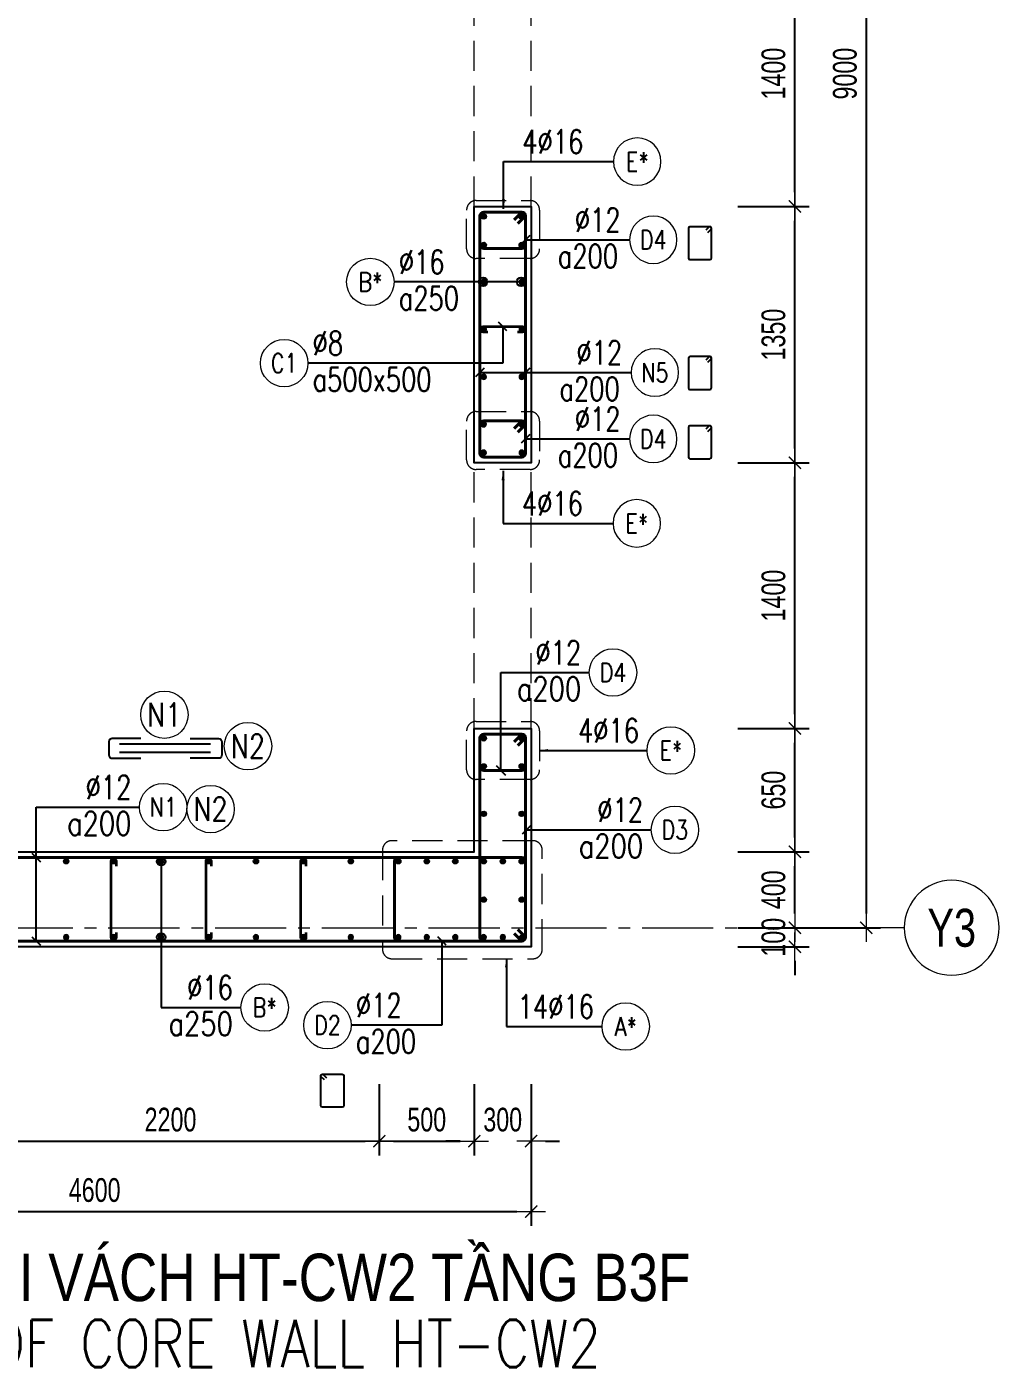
# Model space of a CAD drawing. Header units: millimetres. Extents: x 931337 to 1117500, y 19732 to 157199.
# Drawn here: x 971196 to 976320, y 74327 to 81389 of the extents above; entities that cross this region are included whole.
import ezdxf
from ezdxf.enums import TextEntityAlignment as Align

# ---------------------------------------------------------------- set-up
doc = ezdxf.new("R2010")
doc.units = ezdxf.units.MM
doc.header["$MEASUREMENT"] = 0
for name, pattern in [('HIDDEN', [9.525, 6.35, -3.175]), ('HIDDEN2', [4.7625, 3.175, -1.5875]), ('HT_Dim Grid$0$CENTER2', [1.125, 0.75, -0.125, 0.125, -0.125]), ('HT_Grid$0$CENTER2', [1.125, 0.75, -0.125, 0.125, -0.125])]:
    doc.linetypes.add(name, pattern=pattern)
doc.layers.get('0').update_dxf_attribs({"lineweight": 20})
doc.layers.get('Defpoints').update_dxf_attribs({"color": 151, "lineweight": 9})
doc.layers.add('Hidden', color=9, linetype='HIDDEN')
doc.layers.add('Ligature', color=1, linetype='Continuous')
for name, color, linetype, lineweight in [('HT_Core wall _B3F-B1F$0$NDC_S_WALL', 6, 'Continuous', 25), ('HT_Dim Grid$0$NDC_S_AXIS', 5, 'HT_Dim Grid$0$CENTER2', 13), ('HT_Dim Grid$0$NDC_S_SYMBOL', 1, 'Continuous', 15), ('HT_Dim Grid$0$NDC_S_TEXT SYMBOL', 7, 'Continuous', 20), ('HT_Grid$0$NDC_S_AXIS', 5, 'HT_Grid$0$CENTER2', 13), ('KC-LEADER', 153, 'Continuous', 18), ('KC-THEP', 6, 'Continuous', 40), ('NDC_S_ANNO', 7, 'Continuous', 20), ('NDC_S_BEAM', 3, 'HIDDEN2', 20), ('NDC_S_DIM', 1, 'Continuous', 15), ('NDC_S_ENG TITLE', 3, 'Continuous', 20), ('NDC_S_HIDDEN', 8, 'HIDDEN2', 13), ('NDC_S_LEADER', 1, 'Continuous', 15), ('NDC_S_REBAR', 4, 'Continuous', 35), ('NDC_S_STIRRUP', 4, 'Continuous', 40), ('NDC_S_TEXT SYMBOL', 7, 'Continuous', 20), ('NDC_S_VN TEXT', 7, 'Continuous', 20), ('NDC_S_VN TITLE', 6, 'Continuous', 35)]:
    doc.layers.add(name, color=color, linetype=linetype, lineweight=lineweight)
doc.styles.add('HT_Dim Grid$0$NDC_ANNO', font='', dxfattribs={"width": 0.8})
doc.styles.add('NDC_ANNO', font='', dxfattribs={"width": 0.8})
doc.styles.add('NDC_ARIAL', font='arial.ttf', dxfattribs={"width": 0.85})
doc.styles.add('NDC_DIM', font='', dxfattribs={"width": 0.75})
doc.styles.add('NDC_EN TXT', font='romans.shx', dxfattribs={"width": 0.8})
doc.styles.add('NDC_VIE TXT', font='arial.ttf', dxfattribs={"width": 0.8})
doc.styles.get('HT_Dim Grid$0$NDC_ANNO').set_extended_font_data('Dotum')
doc.styles.get('NDC_ANNO').set_extended_font_data('Dotum')
doc.styles.get('NDC_DIM').set_extended_font_data('Dotum')
doc.dimstyles.new('NDC_1-50', dxfattribs={"dimscale": 50, "dimtxt": 2.5, "dimasz": 1, "dimexe": 1.5, "dimexo": 0, "dimgap": 0.8, "dimtad": 1, "dimdec": 0, "dimdsep": 46, "dimtxsty": 'NDC_ARIAL', "dimblk": 'DIMMARK', "dimcen": 49999.938995, "dimdle": 1.5, "dimclrd": 1, "dimclre": 1, "dimclrt": 3, "dimadec": 0, "dimazin": 0, "dimtfac": 1, "dimtdec": 0, "dimtix": 1, "dimtmove": 2, "dimatfit": 3, "dimfxl": 1, "dimarcsym": 0})
doc.dimstyles.new('NDC_dim_30', dxfattribs={"dimscale": 30, "dimtxt": 2.5, "dimasz": 1.5, "dimexe": 1.5, "dimexo": 2.5, "dimgap": 1, "dimtad": 1, "dimdec": 0, "dimzin": 0, "dimdsep": 46, "dimtxsty": 'NDC_DIM', "dimblk": 'DIMMARK', "dimcen": 0.09, "dimdle": 1.2, "dimclrd": 1, "dimclre": 1, "dimclrt": 3, "dimadec": 0, "dimazin": 0, "dimtfac": 1, "dimtdec": 0, "dimtix": 1, "dimtofl": 0, "dimtmove": 0, "dimatfit": 3, "dimfxl": 6, "dimfxlon": 1, "dimtolj": 1, "dimtzin": 0, "dimarcsym": 0})
doc.dimstyles.new('NDC_dim_50', dxfattribs={"dimscale": 50, "dimtxt": 2.5, "dimasz": 1.5, "dimexe": 1.5, "dimexo": 2.5, "dimgap": 1, "dimtad": 1, "dimdec": 0, "dimzin": 0, "dimdsep": 46, "dimtxsty": 'NDC_DIM', "dimblk": 'DIMMARK', "dimcen": 0.09, "dimdle": 1.2, "dimclrd": 1, "dimclre": 1, "dimclrt": 3, "dimadec": 0, "dimazin": 0, "dimtfac": 1, "dimtdec": 0, "dimtix": 1, "dimtofl": 0, "dimtmove": 0, "dimatfit": 3, "dimfxl": 6, "dimfxlon": 1, "dimtolj": 1, "dimtzin": 0, "dimarcsym": 0})

# ---------------------------------------------------------------- blocks, each defined once
blk = doc.blocks.new('Drawing name_symbol')
at = {"layer": 'NDC_S_ENG TITLE', "style": 'NDC_EN TXT', "width": 0.8}
blk.add_attdef('SECTDET1', text='', height=5, dxfattribs=at).set_placement((0, 1.01), align=Align.CENTER)
at = {"layer": 'NDC_S_TEXT SYMBOL', "lineweight": 25, "style": 'NDC_ANNO', "width": 0.8}
blk.add_attdef('SSCALE', text='', height=2.5, dxfattribs=at).set_placement((0, -4), align=Align.CENTER)
at = {"layer": 'NDC_S_VN TITLE', "style": 'NDC_VIE TXT', "width": 0.8}
blk.add_attdef('SECTDET2', text='', height=5, dxfattribs=at).set_placement((0, 7.97), align=Align.CENTER)
blk = doc.blocks.new('THEP')
at = {"layer": 'KC-LEADER', "color": 6}
blk.add_circle((0, 0), 14, dxfattribs=at)
at = {"layer": 'KC-THEP'}
for p, q in [((-14, 0), (14, 0)), ((9.9, 9.9), (-9.9, -9.9)), ((-9.9, 9.9), (9.9, -9.9)), ((0, 14), (0, -14))]:
    blk.add_line(p, q, dxfattribs=at)
blk = doc.blocks.new('DIMMARK')
at = {"layer": 'NDC_S_DIM', "color": 1}
blk.add_line((-1.5, 0), (1, 0), dxfattribs=at)
at = {"layer": 'NDC_S_DIM', "color": 2, "const_width": 0.1}
blk.add_lwpolyline([(-0.424, -0.424), (0.424, 0.424)], dxfattribs=at)
blk = doc.blocks.new('*U10')
blk.add_circle((2.5, 0), 2.5)
at = {"layer": 'NDC_S_VN TEXT', "color": 3, "style": 'NDC_EN TXT'}
for tag, width, p in [('DK2', 0.75, (-0.85, 0.85)), ('KC2', 0.8, (-0.85, -2.97))]:
    blk.add_attdef(tag, text='', height=2.5, dxfattribs=dict(at, width=width)).set_placement(p, align=Align.RIGHT)
at = {"layer": 'NDC_S_VN TEXT', "color": 7, "style": 'NDC_EN TXT', "width": 0.8}
blk.add_attdef('SH3', text='', height=2, dxfattribs=at).set_placement((2.5, 0), align=Align.MIDDLE)
blk = doc.blocks.new('A$C7BC65A55')
at = {"layer": 'Ligature'}
for p, q in [((-15.2, 372, 0), (-15.2, 38.5, 0)), ((15.2, 372, 0), (15.2, 38.5, 0))]:
    blk.add_line(p, q, dxfattribs=at)
for points in [[(-36.2, 296.5), (-36.2, 400.9, -0.414214), (-24, 413.1), (24, 413.1, -0.414214), (36.2, 400.9), (36.2, 296.5)], [(-36.2, 116.5), (-36.2, 12.2, 0.414214), (-24, 0), (24, 0, 0.414214), (36.2, 12.2), (36.2, 116.5)]]:
    blk.add_lwpolyline(points, format="xyb", dxfattribs=at)
blk = doc.blocks.new('*U9')
blk.add_circle((2.5, 0), 2.5)
at = {"layer": 'NDC_S_VN TEXT', "color": 3, "style": 'NDC_EN TXT', "width": 0.75}
blk.add_attdef('DK2', text='', height=2.5, dxfattribs=at).set_placement((-0.85, 0.85), align=Align.RIGHT)
at = {"layer": 'NDC_S_VN TEXT', "color": 7, "style": 'NDC_EN TXT', "width": 0.8}
blk.add_attdef('SH3', text='', height=2, dxfattribs=at).set_placement((2.5, 0), align=Align.MIDDLE)
blk = doc.blocks.new('*U11')
blk.add_circle((-2.5, 0), 2.5)
at = {"layer": 'NDC_S_VN TEXT', "color": 3, "style": 'NDC_EN TXT', "width": 0.75}
for tag, p in [('DK1', (0.5, 0.85)), ('KC1', (0.5, -2.97))]:
    blk.add_attdef(tag, p, '', height=2.5, dxfattribs=at)
at = {"layer": 'NDC_S_VN TEXT', "color": 7, "style": 'NDC_EN TXT', "width": 0.8}
blk.add_attdef('SH2', text='', height=2, dxfattribs=at).set_placement((-2.5, 0), align=Align.MIDDLE)
blk = doc.blocks.new('*U13')
blk.add_circle((-2.5, 0), 2.5)
at = {"layer": 'NDC_S_VN TEXT', "color": 3, "style": 'NDC_EN TXT', "width": 0.75}
blk.add_attdef('DK1', (0.5, 0.85), '', height=2.5, dxfattribs=at)
at = {"layer": 'NDC_S_VN TEXT', "color": 7, "style": 'NDC_EN TXT', "width": 0.8}
blk.add_attdef('SH2', text='', height=2, dxfattribs=at).set_placement((-2.5, 0), align=Align.MIDDLE)
blk = doc.blocks.new('*U12')
blk.add_circle((-2.5, 0), 2.5)
at = {"layer": 'NDC_S_VN TEXT', "color": 3, "style": 'NDC_EN TXT', "width": 0.75}
for tag, p in [('DK1', (0.5, 0.85)), ('KC1', (0.5, -2.97))]:
    blk.add_attdef(tag, p, '', height=2.5, dxfattribs=at)
at = {"layer": 'NDC_S_VN TEXT', "color": 7, "style": 'NDC_EN TXT', "width": 0.8}
blk.add_attdef('SH2', text='', height=2, dxfattribs=at).set_placement((-2.5, 0), align=Align.MIDDLE)
blk = doc.blocks.new('*D672')
at = {"layer": 'Defpoints', "color": 0, "transparency": 16777216}
for p in [(970853.8, 77042.3), (973053.3, 76790), (973053.3, 75518)]:
    blk.add_point(p, dxfattribs=at)
at = {"layer": 'NDC_S_DIM', "color": 1, "lineweight": -2, "transparency": 16777216}
for p, q in [((970853.8, 75818), (970853.8, 75443)), ((973053.3, 75818), (973053.3, 75443)), ((970928.8, 75518), (972978.3, 75518))]:
    blk.add_line(p, q, dxfattribs=at)
at = {"layer": 'NDC_S_DIM', "color": 1, "lineweight": -2, "transparency": 16777216, "xscale": 75, "yscale": 75, "zscale": 75, "rotation": 180}
blk.add_blockref('DIMMARK', (970853.8, 75518), dxfattribs=at)
at = {"layer": 'NDC_S_DIM', "color": 1, "lineweight": -2, "transparency": 16777216, "xscale": 75, "yscale": 75, "zscale": 75}
blk.add_blockref('DIMMARK', (973053.3, 75518), dxfattribs=at)
at = {"layer": 'NDC_S_DIM', "color": 3, "transparency": 16777216, "insert": (971953.6, 75630.6), "char_height": 125, "attachment_point": 5, "style": 'NDC_DIM'}
blk.add_mtext('\\A1;2200', dxfattribs=at)
blk = doc.blocks.new('*D673')
at = {"layer": 'Defpoints', "color": 0, "transparency": 16777216}
for p in [(973553.8, 77042.3), (973053.3, 76790), (973553.8, 75518)]:
    blk.add_point(p, dxfattribs=at)
at = {"layer": 'NDC_S_DIM', "color": 1, "lineweight": -2, "transparency": 16777216}
for p, q in [((973053.3, 75818), (973053.3, 75443)), ((973553.8, 75818), (973553.8, 75443)), ((973128.3, 75518), (973478.8, 75518))]:
    blk.add_line(p, q, dxfattribs=at)
at = {"layer": 'NDC_S_DIM', "color": 1, "lineweight": -2, "transparency": 16777216, "xscale": 75, "yscale": 75, "zscale": 75, "rotation": 180}
blk.add_blockref('DIMMARK', (973053.3, 75518), dxfattribs=at)
at = {"layer": 'NDC_S_DIM', "color": 1, "lineweight": -2, "transparency": 16777216, "xscale": 75, "yscale": 75, "zscale": 75}
blk.add_blockref('DIMMARK', (973553.8, 75518), dxfattribs=at)
at = {"layer": 'NDC_S_DIM', "color": 3, "transparency": 16777216, "insert": (973303.6, 75630.6), "char_height": 125, "attachment_point": 5, "style": 'NDC_DIM'}
blk.add_mtext('\\A1;500', dxfattribs=at)
blk = doc.blocks.new('*D674')
at = {"layer": 'Defpoints', "color": 0, "transparency": 16777216}
for p in [(973553.8, 77042.3), (973853.8, 76542.3), (973853.8, 75518)]:
    blk.add_point(p, dxfattribs=at)
at = {"layer": 'NDC_S_DIM', "color": 1, "lineweight": -2, "transparency": 16777216}
for p, q in [((973553.8, 75818), (973553.8, 75443)), ((973853.8, 75818), (973853.8, 75443)), ((973478.8, 75518), (973403.8, 75518)), ((973928.8, 75518), (974003.8, 75518))]:
    blk.add_line(p, q, dxfattribs=at)
at = {"layer": 'NDC_S_DIM', "color": 1, "lineweight": -2, "transparency": 16777216, "xscale": 75, "yscale": 75, "zscale": 75}
blk.add_blockref('DIMMARK', (973553.8, 75518), dxfattribs=at)
at = {"layer": 'NDC_S_DIM', "color": 1, "lineweight": -2, "transparency": 16777216, "xscale": 75, "yscale": 75, "zscale": 75, "rotation": 180}
blk.add_blockref('DIMMARK', (973853.8, 75518), dxfattribs=at)
at = {"layer": 'NDC_S_DIM', "color": 3, "transparency": 16777216, "insert": (973703.8, 75630.6), "char_height": 125, "attachment_point": 5, "style": 'NDC_DIM'}
blk.add_mtext('\\A1;300', dxfattribs=at)
blk = doc.blocks.new('*D676')
at = {"layer": 'Defpoints', "color": 0, "transparency": 16777216}
for p in [(973553.8, 77042.3), (975243.3, 77042.3), (973853.8, 76642.3)]:
    blk.add_point(p, dxfattribs=at)
at = {"layer": 'NDC_S_DIM', "color": 1, "lineweight": -2, "transparency": 16777216}
for p, q in [((974943.3, 77042.3), (975318.3, 77042.3)), ((975243.3, 76717.3), (975243.3, 76967.3)), ((974943.3, 76642.3), (975318.3, 76642.3))]:
    blk.add_line(p, q, dxfattribs=at)
at = {"layer": 'NDC_S_DIM', "color": 1, "lineweight": -2, "transparency": 16777216, "xscale": 75, "yscale": 75, "zscale": 75}
for p, rotation in [((975243.3, 77042.3), 90), ((975243.3, 76642.3), 270)]:
    blk.add_blockref('DIMMARK', p, dxfattribs=dict(at, rotation=rotation))
at = {"layer": 'NDC_S_DIM', "color": 3, "transparency": 16777216, "insert": (975130.7, 76842.3), "char_height": 125, "attachment_point": 5, "rotation": 90, "style": 'NDC_DIM'}
blk.add_mtext('\\A1;400', dxfattribs=at)
blk = doc.blocks.new('*D677')
at = {"layer": 'Defpoints', "color": 0, "transparency": 16777216}
for p in [(973553.8, 77692.3), (975243.3, 77692.3), (973553.8, 77042.3)]:
    blk.add_point(p, dxfattribs=at)
at = {"layer": 'NDC_S_DIM', "color": 1, "lineweight": -2, "transparency": 16777216}
for p, q in [((974943.3, 77692.3), (975318.3, 77692.3)), ((975243.3, 77117.3), (975243.3, 77617.3)), ((974943.3, 77042.3), (975318.3, 77042.3))]:
    blk.add_line(p, q, dxfattribs=at)
at = {"layer": 'NDC_S_DIM', "color": 1, "lineweight": -2, "transparency": 16777216, "xscale": 75, "yscale": 75, "zscale": 75}
for p, rotation in [((975243.3, 77692.3), 90), ((975243.3, 77042.3), 270)]:
    blk.add_blockref('DIMMARK', p, dxfattribs=dict(at, rotation=rotation))
at = {"layer": 'NDC_S_DIM', "color": 3, "transparency": 16777216, "insert": (975130.7, 77367.3), "char_height": 125, "attachment_point": 5, "rotation": 90, "style": 'NDC_DIM'}
blk.add_mtext('\\A1;650', dxfattribs=at)
blk = doc.blocks.new('*D678')
at = {"layer": 'Defpoints', "color": 0, "transparency": 16777216}
for p in [(973853.8, 79092.3), (975243.3, 79092.3), (973553.8, 77692.3)]:
    blk.add_point(p, dxfattribs=at)
at = {"layer": 'NDC_S_DIM', "color": 1, "lineweight": -2, "transparency": 16777216}
for p, q in [((974943.3, 79092.3), (975318.3, 79092.3)), ((975243.3, 77767.3), (975243.3, 79017.3)), ((974943.3, 77692.3), (975318.3, 77692.3))]:
    blk.add_line(p, q, dxfattribs=at)
at = {"layer": 'NDC_S_DIM', "color": 1, "lineweight": -2, "transparency": 16777216, "xscale": 75, "yscale": 75, "zscale": 75}
for p, rotation in [((975243.3, 79092.3), 90), ((975243.3, 77692.3), 270)]:
    blk.add_blockref('DIMMARK', p, dxfattribs=dict(at, rotation=rotation))
at = {"layer": 'NDC_S_DIM', "color": 3, "transparency": 16777216, "insert": (975130.7, 78392.3), "char_height": 125, "attachment_point": 5, "rotation": 90, "style": 'NDC_DIM'}
blk.add_mtext('\\A1;1400', dxfattribs=at)
blk = doc.blocks.new('*D679')
at = {"layer": 'Defpoints', "color": 0, "transparency": 16777216}
for p in [(973853.8, 80442.3), (975243.3, 80442.3), (973853.8, 79092.3)]:
    blk.add_point(p, dxfattribs=at)
at = {"layer": 'NDC_S_DIM', "color": 1, "lineweight": -2, "transparency": 16777216}
for p, q in [((974943.3, 80442.3), (975318.3, 80442.3)), ((975243.3, 79167.3), (975243.3, 80367.3)), ((974943.3, 79092.3), (975318.3, 79092.3))]:
    blk.add_line(p, q, dxfattribs=at)
at = {"layer": 'NDC_S_DIM', "color": 1, "lineweight": -2, "transparency": 16777216, "xscale": 75, "yscale": 75, "zscale": 75}
for p, rotation in [((975243.3, 80442.3), 90), ((975243.3, 79092.3), 270)]:
    blk.add_blockref('DIMMARK', p, dxfattribs=dict(at, rotation=rotation))
at = {"layer": 'NDC_S_DIM', "color": 3, "transparency": 16777216, "insert": (975130.7, 79767.3), "char_height": 125, "attachment_point": 5, "rotation": 90, "style": 'NDC_DIM'}
blk.add_mtext('\\A1;1350', dxfattribs=at)
blk = doc.blocks.new('*D680')
at = {"layer": 'Defpoints', "color": 0, "transparency": 16777216}
for p in [(973853.8, 81842.3), (975243.3, 81842.3), (973853.8, 80442.3)]:
    blk.add_point(p, dxfattribs=at)
at = {"layer": 'NDC_S_DIM', "color": 1, "lineweight": -2, "transparency": 16777216}
for p, q in [((974943.3, 81842.3), (975318.3, 81842.3)), ((975243.3, 80517.3), (975243.3, 81767.3)), ((974943.3, 80442.3), (975318.3, 80442.3))]:
    blk.add_line(p, q, dxfattribs=at)
at = {"layer": 'NDC_S_DIM', "color": 1, "lineweight": -2, "transparency": 16777216, "xscale": 75, "yscale": 75, "zscale": 75}
for p, rotation in [((975243.3, 81842.3), 90), ((975243.3, 80442.3), 270)]:
    blk.add_blockref('DIMMARK', p, dxfattribs=dict(at, rotation=rotation))
at = {"layer": 'NDC_S_DIM', "color": 3, "transparency": 16777216, "insert": (975130.7, 81142.3), "char_height": 125, "attachment_point": 5, "rotation": 90, "style": 'NDC_DIM'}
blk.add_mtext('\\A1;1400', dxfattribs=at)
blk = doc.blocks.new('*D685')
at = {"layer": 'Defpoints', "color": 0, "transparency": 16777216}
for p in [(973912.3, 85642.3), (973853.8, 76642.3), (975619.7, 76642.3)]:
    blk.add_point(p, dxfattribs=at)
at = {"layer": 'NDC_S_DIM', "color": 1, "lineweight": -2, "transparency": 16777216}
for p, q in [((975319.7, 85642.3), (975694.7, 85642.3)), ((975619.7, 85567.3), (975619.7, 76717.3)), ((975319.7, 76642.3), (975694.7, 76642.3))]:
    blk.add_line(p, q, dxfattribs=at)
at = {"layer": 'NDC_S_DIM', "color": 1, "lineweight": -2, "transparency": 16777216, "xscale": 75, "yscale": 75, "zscale": 75}
for p, rotation in [((975619.7, 85642.3), 90), ((975619.7, 76642.3), 270)]:
    blk.add_blockref('DIMMARK', p, dxfattribs=dict(at, rotation=rotation))
at = {"layer": 'NDC_S_DIM', "color": 3, "transparency": 16777216, "insert": (975507.1, 81142.3), "char_height": 125, "attachment_point": 5, "rotation": 90, "style": 'NDC_DIM'}
blk.add_mtext('\\A1;9000', dxfattribs=at)
blk = doc.blocks.new('*D698')
at = {"layer": 'Defpoints', "color": 0, "ltscale": 200, "transparency": 16777216}
for p in [(973853.8, 76758.8), (969253.8, 76374.1), (973853.8, 75147)]:
    blk.add_point(p, dxfattribs=at)
at = {"layer": 'NDC_S_DIM', "color": 1, "lineweight": -2, "ltscale": 200, "transparency": 16777216}
for p, q in [((969253.8, 75447), (969253.8, 75072)), ((973853.8, 75447), (973853.8, 75072)), ((969328.8, 75147), (973778.8, 75147))]:
    blk.add_line(p, q, dxfattribs=at)
at = {"layer": 'NDC_S_DIM', "color": 1, "lineweight": -2, "ltscale": 200, "transparency": 16777216, "xscale": 75, "yscale": 75, "zscale": 75, "rotation": 180}
blk.add_blockref('DIMMARK', (969253.8, 75147), dxfattribs=at)
at = {"layer": 'NDC_S_DIM', "color": 1, "lineweight": -2, "ltscale": 200, "transparency": 16777216, "xscale": 75, "yscale": 75, "zscale": 75}
blk.add_blockref('DIMMARK', (973853.8, 75147), dxfattribs=at)
at = {"layer": 'NDC_S_DIM', "color": 3, "ltscale": 200, "transparency": 16777216, "insert": (971553.8, 75259.6), "char_height": 125, "attachment_point": 5, "style": 'NDC_DIM'}
blk.add_mtext('\\A1;4600', dxfattribs=at)
blk = doc.blocks.new('*U93')
at = {"layer": 'HT_Dim Grid$0$NDC_S_SYMBOL'}
blk.add_line((5, 0), (9, 0), dxfattribs=at)
blk.add_circle((0, 0), 5, dxfattribs=at)
at = {"layer": 'HT_Dim Grid$0$NDC_S_TEXT SYMBOL', "color": 7, "style": 'HT_Dim Grid$0$NDC_ANNO', "width": 0.8}
blk.add_attdef('GRID', text='', height=4, rotation=270, dxfattribs=at).set_placement((0, 0), align=Align.MIDDLE)
blk = doc.blocks.new('*D705')
at = {"layer": 'Defpoints', "color": 0, "ltscale": 200, "transparency": 16777216}
for p in [(973853.8, 76642.3), (973853.8, 76542.3), (975243.3, 76542.3)]:
    blk.add_point(p, dxfattribs=at)
at = {"layer": 'NDC_S_DIM', "color": 1, "lineweight": -2, "ltscale": 200, "transparency": 16777216}
for p, q in [((975243.3, 76717.3), (975243.3, 76792.3)), ((974943.3, 76642.3), (975318.3, 76642.3)), ((974943.3, 76542.3), (975318.3, 76542.3)), ((975243.3, 76467.3), (975243.3, 76392.3))]:
    blk.add_line(p, q, dxfattribs=at)
at = {"layer": 'NDC_S_DIM', "color": 1, "lineweight": -2, "ltscale": 200, "transparency": 16777216, "xscale": 75, "yscale": 75, "zscale": 75}
for p, rotation in [((975243.3, 76642.3), 270), ((975243.3, 76542.3), 90)]:
    blk.add_blockref('DIMMARK', p, dxfattribs=dict(at, rotation=rotation))
at = {"layer": 'NDC_S_DIM', "color": 3, "ltscale": 200, "transparency": 16777216, "insert": (975130.7, 76592.3), "char_height": 125, "attachment_point": 5, "rotation": 90, "style": 'NDC_DIM'}
blk.add_mtext('\\A1;100', dxfattribs=at)

msp = doc.modelspace()

# ---------------------------------------------------------------- linework, layer by layer
for centre in [(971921.41, 77764.503), (972361.511, 77598.747), (972164.681, 77267.232)]:
    msp.add_circle(centre, 125)
at = {"layer": 'HT_Core wall _B3F-B1F$0$NDC_S_WALL'}
msp.add_lwpolyline([(970153.776, 85242.293), (970153.776, 85742.293), (973853.776, 85742.293), (973853.776, 84592.293), (973553.776, 84592.293), (973553.776, 85242.293), (970853.776, 85242.293), (970853.776, 77042.293), (973553.776, 77042.293), (973553.776, 77692.293), (973853.776, 77692.293), (973853.776, 76542.293), (967553.776, 76542.293), (967553.776, 85742.293), (969353.776, 85742.293), (969353.776, 85242.293), (967853.776, 85242.293), (967853.776, 82742.293), (970553.776, 82742.293), (970553.776, 85242.293), (970153.776, 85242.293)], dxfattribs=at)
msp.add_lwpolyline([(973553.776, 80442.293), (973853.776, 80442.293), (973853.776, 79092.293), (973553.776, 79092.293)], close=True, dxfattribs=at)
at = {"layer": 'HT_Grid$0$NDC_S_AXIS', "ltscale": 500}
msp.add_line((965438.232, 76642.293), (975619.731, 76642.293), dxfattribs=at)
at = {"layer": 'Ligature'}
for points in [[(974784.965, 80305.807), (974800.931, 80321.773, 0.66817864), (974795.158, 80335.711), (974690.529, 80335.711, 0.41421356), (974682.364, 80327.546), (974682.364, 80170.439, 0.41421356), (974690.529, 80162.274), (974795.158, 80162.274, 0.41421356), (974803.323, 80170.439), (974803.323, 80327.546, 0.66817864), (974789.385, 80333.32), (974773.419, 80317.354)], [(974784.937, 79621.378), (974800.903, 79637.344, 0.66817864), (974795.13, 79651.282), (974690.501, 79651.282, 0.41421356), (974682.336, 79643.117), (974682.336, 79486.009, 0.41421356), (974690.501, 79477.845), (974795.13, 79477.845, 0.41421356), (974803.295, 79486.009), (974803.295, 79643.117, 0.66817864), (974789.356, 79648.89), (974773.391, 79632.925)], [(974784.937, 79256.777), (974800.903, 79272.743, 0.66817864), (974795.13, 79286.681), (974690.501, 79286.681, 0.41421356), (974682.336, 79278.516), (974682.336, 79121.409, 0.41421356), (974690.501, 79113.244), (974795.13, 79113.244, 0.41421356), (974803.295, 79121.409), (974803.295, 79278.516, 0.66817864), (974789.356, 79284.29), (974773.391, 79268.324)], [(972764.118, 75840.439), (972748.152, 75856.405, -0.66817864), (972753.926, 75870.343), (972858.555, 75870.343, -0.41421356), (972866.719, 75862.179), (972866.719, 75705.071, -0.41421356), (972858.555, 75696.906), (972753.926, 75696.906, -0.41421356), (972745.761, 75705.071), (972745.761, 75862.179, -0.66817864), (972759.699, 75867.952), (972775.665, 75851.986)]]:
    msp.add_lwpolyline(points, format="xyb", dxfattribs=at)
at = {"layer": 'NDC_S_BEAM', "ltscale": 50}
for p, q in [((973553.776, 80442.293), (973553.776, 81842.293)), ((973853.776, 80442.293), (973853.776, 81842.293)), ((973553.776, 77692.293), (973553.776, 79092.293)), ((973853.776, 77692.293), (973853.776, 79092.293))]:
    msp.add_line(p, q, dxfattribs=at)
at = {"layer": 'NDC_S_HIDDEN', "ltscale": 50}
for points in [[(973563.509, 80473.371), (973848.266, 80473.371, -0.41421356), (973898.266, 80423.371), (973898.266, 80218.363, -0.41421356), (973848.266, 80168.363), (973563.509, 80168.363, -0.41421356), (973513.509, 80218.363), (973513.509, 80423.371, -0.41421356)], [(973563.509, 79361.722), (973848.266, 79361.722, -0.41421356), (973898.266, 79311.722), (973898.266, 79106.714, -0.41421356), (973848.266, 79056.714), (973563.509, 79056.714, -0.41421356), (973513.509, 79106.714), (973513.509, 79311.722, -0.41421356)], [(973563.509, 77728.947), (973848.266, 77728.947, -0.41421356), (973898.266, 77678.947), (973898.266, 77473.939, -0.41421356), (973848.266, 77423.939), (973563.509, 77423.939, -0.41421356), (973513.509, 77473.939), (973513.509, 77678.947, -0.41421356)], [(973120.337, 76478.922), (973862.297, 76478.922, 0.41421356), (973912.297, 76528.922), (973912.297, 77050.986, 0.41421356), (973862.297, 77100.986), (973120.337, 77100.986, 0.41421356), (973070.337, 77050.986), (973070.337, 76528.922, 0.41421356)]]:
    msp.add_lwpolyline(points, format="xyb", close=True, dxfattribs=at)
at = {"layer": 'NDC_S_REBAR'}
for points in [[(973625.314, 79779.898), (973600.314, 79779.898, -1), (973600.314, 79809.898), (973807.338, 79809.898, -1), (973807.338, 79779.898), (973782.338, 79779.898)], [(971668.776, 76967.293), (971668.776, 76992.293, 1), (971638.776, 76992.293), (971638.776, 76592.293, 1), (971668.776, 76592.293), (971668.776, 76617.293)], [(972168.776, 76967.293), (972168.776, 76992.293, 1), (972138.776, 76992.293), (972138.776, 76592.293, 1), (972168.776, 76592.293), (972168.776, 76617.293)], [(972668.776, 76967.293), (972668.776, 76992.293, 1), (972638.776, 76992.293), (972638.776, 76592.293, 1), (972668.776, 76592.293), (972668.776, 76617.293)]]:
    msp.add_lwpolyline(points, format="xyb", dxfattribs=at)
at = {"layer": 'NDC_S_STIRRUP'}
for points in [[(973783.887, 80352.293), (973823.887, 80392.293, 0.41421356), (973803.887, 80412.293), (973603.887, 80412.293, 0.41421356), (973583.887, 80392.293), (973583.776, 79142.293, 0.41421356), (973603.776, 79122.293), (973803.776, 79122.293, 0.41421356), (973823.776, 79142.293), (973823.887, 80392.293, 0.41421356), (973803.887, 80412.293), (973763.887, 80372.293)], [(973783.776, 80352.293), (973823.776, 80392.293, 0.41421356), (973803.776, 80412.293), (973603.776, 80412.293, 0.41421356), (973583.776, 80392.293), (973583.776, 80241.323, 0.41421356), (973603.776, 80221.323), (973803.776, 80221.323, 0.41421356), (973823.776, 80241.323), (973823.776, 80392.293, 0.41421356), (973803.776, 80412.293), (973763.776, 80372.293)], [(973783.776, 79253.263), (973823.776, 79293.263, 0.41421356), (973803.776, 79313.263), (973603.776, 79313.263, 0.41421356), (973583.776, 79293.263), (973583.776, 79142.293, 0.41421356), (973603.776, 79122.293), (973803.776, 79122.293, 0.41421356), (973823.776, 79142.293), (973823.776, 79293.263, 0.41421356), (973803.776, 79313.263), (973763.776, 79273.263)], [(973783.887, 77602.293), (973823.887, 77642.293, 0.41421356), (973803.887, 77662.293), (973603.887, 77662.293, 0.41421356), (973583.887, 77642.293), (973583.776, 76592.293, 0.41421356), (973603.776, 76572.293), (973803.776, 76572.293, 0.41421356), (973823.776, 76592.293), (973823.887, 77642.293, 0.41421356), (973803.887, 77662.293), (973763.887, 77622.293)], [(973783.776, 77602.293), (973823.776, 77642.293, 0.41421356), (973803.776, 77662.293), (973603.776, 77662.293, 0.41421356), (973583.776, 77642.293), (973583.776, 77491.323, 0.41421356), (973603.776, 77471.323), (973803.776, 77471.323, 0.41421356), (973823.776, 77491.323), (973823.776, 77642.293, 0.41421356), (973803.776, 77662.293), (973763.776, 77622.293)], [(967643.776, 76612.293), (967603.776, 76572.293, -0.41421356), (967583.776, 76592.293), (967583.776, 76992.293, -0.41421356), (967603.776, 77012.293), (973803.776, 77012.293, -0.41421356), (973823.776, 76992.293), (973823.776, 76592.293, -0.41421356), (973803.776, 76572.293), (967603.776, 76572.293, -0.41421356), (967583.776, 76592.293), (967623.776, 76632.293)], [(973763.776, 76612.293), (973803.776, 76572.293, 0.41421356), (973823.776, 76592.293), (973823.776, 76992.293, 0.41421356), (973803.776, 77012.293), (973153.776, 77012.293, 0.41421356), (973133.776, 76992.293), (973133.776, 76592.293, 0.41421356), (973153.776, 76572.293), (973803.776, 76572.293, 0.41421356), (973823.776, 76592.293), (973783.776, 76632.293)]]:
    msp.add_lwpolyline(points, format="xyb", dxfattribs=at)

# ---------------------------------------------------------------- block references
at = {"layer": 'Hidden', "xscale": 1.44, "yscale": 1.44, "zscale": 1.44, "rotation": 270}
msp.add_blockref('A$C7BC65A55', (971629.299, 77586.978, 0.03), dxfattribs=at)
at = {"layer": 'HT_Dim Grid$0$NDC_S_AXIS'}
ref = msp.add_blockref('*U93', (976069.731, 76642.293), dxfattribs=dict(at, xscale=-50, yscale=50, zscale=50))
ref.add_attrib('GRID', 'Y3', dxfattribs={"layer": 'HT_Dim Grid$0$NDC_S_TEXT SYMBOL', "color": 7, "height": 200, "style": 'HT_Dim Grid$0$NDC_ANNO', "width": 0.8}).set_placement((976069.731, 76642.293), align=Align.MIDDLE)
at = {"layer": 'KC-THEP'}
for p, rotation in [((973603.776, 80389.688), 9.668564436380926), ((973803.776, 80389.688), 9.668564436380926), ((973603.776, 80239.688), 9.668564436380926), ((973803.776, 80239.688), 9.668564436380926), ((973603.776, 77639.688), 9.668564436380946), ((973803.776, 77639.688), 9.668564436380946), ((973603.776, 77492.293), 9.668564436380946), ((973803.776, 77492.293), 9.668564436380946), ((973603.776, 77242.293), 9.668564436380946), ((973803.776, 77242.293), 9.668564436380946), ((971403.776, 76992.293), 9.66856443638095), ((971653.776, 76992.293), 9.66856443638095), ((971903.776, 76992.293), 9.66856443638095), ((972153.776, 76992.293), 9.66856443638095), ((972403.776, 76992.293), 9.66856443638095), ((972653.776, 76992.293), 9.66856443638095), ((972903.776, 76992.293), 9.66856443638095), ((973153.776, 76992.293), 9.66856443638095), ((973303.776, 76992.293), 9.66856443638095), ((973453.776, 76992.293), 9.66856443638095), ((973603.776, 76992.293), 9.668564436380946), ((973704.577, 76992.293), 9.668564436380946), ((973803.776, 76992.293), 9.668564436380946), ((973603.776, 76790.56), 9.668564436380946), ((973803.776, 76790.56), 9.668564436380946), ((973807.288, 76592.293), 9.668564436380946)]:
    msp.add_blockref('THEP', p, dxfattribs=dict(at, rotation=rotation))
at = {"layer": 'KC-THEP', "xscale": -1, "rotation": 170.331435563619}
for p in [(973603.776, 80044.898), (973803.776, 80044.898), (973603.776, 79794.898), (973803.776, 79794.898), (973603.776, 79544.898), (973803.776, 79544.898), (973603.776, 79294.898), (973803.776, 79294.898), (973603.776, 79144.898), (973803.776, 79144.898), (971403.776, 76592.293), (971653.776, 76592.293), (971903.776, 76592.293), (972153.776, 76592.293), (972403.776, 76592.293), (972653.776, 76592.293), (972903.776, 76592.293), (973153.776, 76592.293), (973303.776, 76592.293), (973453.776, 76592.293), (973603.776, 76592.293), (973704.577, 76592.293)]:
    msp.add_blockref('THEP', p, dxfattribs=at)
at = {"layer": 'NDC_S_ANNO'}
ref = msp.add_blockref('Drawing name_symbol', (972116.635, 74276.438), dxfattribs=dict(at, xscale=50, yscale=50, zscale=50))
ref.add_attrib('SECTDET1', 'DETAIL OF CORE WALL HT-CW2', dxfattribs={"layer": 'NDC_S_ENG TITLE', "height": 250, "style": 'NDC_EN TXT', "width": 0.8}).set_placement((972116.635, 74327.002), align=Align.CENTER)
ref.add_attrib('SECTDET2', 'CHI TIẾT LÕI VÁCH HT-CW2 TẦNG B3F', dxfattribs={"layer": 'NDC_S_VN TITLE', "height": 250, "style": 'NDC_VIE TXT', "width": 0.8}).set_placement((972116.635, 74674.971), align=Align.CENTER)
at = {"layer": 'NDC_S_VN TEXT'}
ref = msp.add_blockref('*U13', (974287.628, 80678.793), dxfattribs=dict(at, xscale=-50, yscale=50, zscale=50))
ref.add_attrib('SH2', 'E*', dxfattribs={"color": 7, "height": 100, "style": 'NDC_EN TXT', "width": 0.8}).set_placement((974412.628, 80678.793), align=Align.MIDDLE)
ref.add_attrib('DK1', '4%%C16', (973807.271, 80721.068), dxfattribs={"color": 3, "height": 125, "style": 'NDC_EN TXT', "width": 0.75})
ref = msp.add_blockref('*U11', (974372.041, 80266.808), dxfattribs=dict(at, xscale=-50, yscale=50, zscale=50))
ref.add_attrib('SH2', 'D4', dxfattribs={"color": 7, "height": 100, "style": 'NDC_EN TXT', "width": 0.8}).set_placement((974497.041, 80266.808), align=Align.MIDDLE)
ref.add_attrib('DK1', '%%C12', (974083.648, 80309.083), dxfattribs={"color": 3, "height": 125, "style": 'NDC_EN TXT', "width": 0.75})
ref.add_attrib('KC1', 'a200', (973994.363, 80118.181), dxfattribs={"color": 3, "height": 125, "style": 'NDC_EN TXT', "width": 0.75})
at = {"layer": 'NDC_S_VN TEXT', "xscale": 50, "yscale": 50, "zscale": 50}
for name, p, values in [('*U11', (973131.317, 80044.755), {'SH2': 'B*', 'DK1': '%%C16', 'KC1': 'a250'}), ('*U12', (972677.332, 79616.996), {'SH2': 'C1', 'DK1': '%%c8', 'KC1': 'a500x500'}), ('*U10', (974159.717, 77987.011), {'SH3': 'D4', 'DK2': '%%C12', 'KC2': 'a200'}), ('*U9', (974464.698, 77576.443), {'SH3': 'E*', 'DK2': '4%%C16'}), ('*U10', (971789.959, 77277.571), {'SH3': 'N1', 'DK2': '%%C12', 'KC2': 'a200'}), ('*U10', (974486.131, 77158.3), {'SH3': 'D3', 'DK2': '%%C12', 'KC2': 'a200'}), ('*U10', (972324.388, 76222.311), {'SH3': 'B*', 'DK2': '%%C16', 'KC2': 'a250'}), ('*U11', (972905.387, 76129.082), {'SH2': 'D2', 'DK1': '%%C12', 'KC1': 'a200'}), ('*U9', (974226.993, 76121.987), {'SH3': 'A*', 'DK2': '14%%C16'})]:
    msp.add_blockref(name, p, dxfattribs=at).add_auto_attribs(values)
at = {"layer": 'NDC_S_VN TEXT'}
ref = msp.add_blockref('*U11', (974380.611, 79567.474), dxfattribs=dict(at, xscale=-50, yscale=50, zscale=50))
ref.add_attrib('SH2', 'N5', dxfattribs={"color": 7, "height": 100, "style": 'NDC_EN TXT', "width": 0.8}).set_placement((974505.611, 79567.474), align=Align.MIDDLE)
ref.add_attrib('DK1', '%%C12', (974092.218, 79609.749), dxfattribs={"color": 3, "height": 125, "style": 'NDC_EN TXT', "width": 0.75})
ref.add_attrib('KC1', 'a200', (974002.932, 79418.847), dxfattribs={"color": 3, "height": 125, "style": 'NDC_EN TXT', "width": 0.75})
ref = msp.add_blockref('*U11', (974372.013, 79217.778), dxfattribs=dict(at, xscale=-50, yscale=50, zscale=50))
ref.add_attrib('SH2', 'D4', dxfattribs={"color": 7, "height": 100, "style": 'NDC_EN TXT', "width": 0.8}).set_placement((974497.013, 79217.778), align=Align.MIDDLE)
ref.add_attrib('DK1', '%%C12', (974083.62, 79260.053), dxfattribs={"color": 3, "height": 125, "style": 'NDC_EN TXT', "width": 0.75})
ref.add_attrib('KC1', 'a200', (973994.335, 79069.151), dxfattribs={"color": 3, "height": 125, "style": 'NDC_EN TXT', "width": 0.75})
ref = msp.add_blockref('*U13', (974285.197, 78772.763), dxfattribs=dict(at, xscale=-50, yscale=50, zscale=50))
ref.add_attrib('SH2', 'E*', dxfattribs={"color": 7, "height": 100, "style": 'NDC_EN TXT', "width": 0.8}).set_placement((974410.197, 78772.763), align=Align.MIDDLE)
ref.add_attrib('DK1', '4%%C16', (973804.84, 78815.039), dxfattribs={"color": 3, "height": 125, "style": 'NDC_EN TXT', "width": 0.75})

# ---------------------------------------------------------------- texts
at = {"layer": 'NDC_S_VN TEXT', "color": 7, "style": 'NDC_EN TXT', "width": 0.8}
for tag, p in [('N1', (971921.41, 77764.503)), ('N2', (972361.511, 77598.747)), ('N2', (972164.681, 77267.232))]:
    msp.add_attdef(tag, text='3', height=125, dxfattribs=at).set_placement(p, align=Align.MIDDLE)

# ---------------------------------------------------------------- dimensions: what is measured, and where the dimension line sits
at = {"layer": 'NDC_S_DIM'}
for base, p1, p2, picture, middle in [((975619.731, 76642.293), (973912.297, 85642.293), (973853.776, 76642.293), '*D685', (975507.146, 81142.293)), ((975243.256, 77042.293), (973853.776, 76642.293), (973553.776, 77042.293), '*D676', (975130.671, 76842.293))]:
    dim = msp.add_linear_dim(base=base, p1=p1, p2=p2, angle=90, dimstyle='NDC_dim_50', dxfattribs=at)
    dim.commit()
    dim.dimension.update_dxf_attribs({"geometry": picture, "text_midpoint": middle})
for base, p1, p2, picture, middle in [((975243.256, 81842.293), (973853.776, 80442.293), (973853.776, 81842.293), '*D680', (975130.671, 81142.293)), ((975243.256, 80442.293), (973853.776, 79092.293), (973853.776, 80442.293), '*D679', (975130.671, 79767.293)), ((975243.256, 79092.293), (973553.776, 77692.293), (973853.776, 79092.293), '*D678', (975130.671, 78392.293)), ((975243.256, 77692.293), (973553.776, 77042.293), (973553.776, 77692.293), '*D677', (975130.671, 77367.293))]:
    dim = msp.add_linear_dim(base=base, p1=p1, p2=p2, angle=90, dimstyle='NDC_dim_50', override={"dimtmove": 1}, dxfattribs=at)
    dim.commit()
    dim.dimension.update_dxf_attribs({"geometry": picture, "text_midpoint": middle})
for base, p1, p2, picture, middle in [((973053.337, 75518.02), (970853.776, 77042.293), (973053.337, 76789.954), '*D672', (971953.556, 75630.605)), ((973553.776, 75518.02), (973053.337, 76789.954), (973553.776, 77042.293), '*D673', (973303.556, 75630.605)), ((973853.776, 75518.02), (973553.776, 77042.293), (973853.776, 76542.293), '*D674', (973703.776, 75630.605))]:
    dim = msp.add_linear_dim(base=base, p1=p1, p2=p2, dimstyle='NDC_dim_50', override={"dimtmove": 1}, dxfattribs=at)
    dim.commit()
    dim.dimension.update_dxf_attribs({"geometry": picture, "text_midpoint": middle})
at = {"layer": 'NDC_S_DIM', "ltscale": 200}
dim = msp.add_linear_dim(base=(975243.256, 76542.293), p1=(973853.776, 76642.293), p2=(973853.776, 76542.293), angle=90, dimstyle='NDC_dim_50', override={"dimtmove": 1}, dxfattribs=at)
dim.commit()
dim.dimension.update_dxf_attribs({"geometry": '*D705', "text_midpoint": (975130.671, 76592.293)})
dim = msp.add_linear_dim(base=(973853.776, 75146.993), p1=(969253.776, 76374.118), p2=(973853.776, 76758.821), dimstyle='NDC_dim_50', override={"dimtmove": 1}, dxfattribs=at)
dim.commit()
dim.dimension.update_dxf_attribs({"geometry": '*D698', "text_midpoint": (971553.776, 75259.578)})

# ---------------------------------------------------------------- leaders
at = {"layer": 'NDC_S_LEADER'}
for points, dimstyle, override in [([(973708.319, 80429.933), (973708.319, 80678.793), (974289.898, 80678.793)], 'NDC_1-50', {"dimgap": 0.8, "dimtad": 0}), ([(973823.776, 80266.808), (974374.116, 80266.808)], 'NDC_dim_30', {"dimtad": 0, "dimldrblk": 'Oblique'}), ([(973800.236, 80045.056), (973131.317, 80044.755)], 'NDC_dim_30', {"dimtad": 0, "dimldrblk": 'Origin'}), ([(973600.264, 80044.755), (973131.317, 80044.755)], 'NDC_dim_30', {"dimtad": 0, "dimldrblk": 'Origin'}), ([(973703.776, 79809.898), (973703.776, 79617.282), (972677.332, 79617.027)], 'NDC_dim_30', {"dimtad": 0, "dimldrblk": 'Oblique'}), ([(973583.776, 79567.293), (974380.611, 79567.293)], 'NDC_dim_30', {"dimtad": 0, "dimldrblk": 'Oblique'}), ([(973823.776, 79567.293), (974380.611, 79567.293)], 'NDC_dim_30', {"dimtad": 0, "dimldrblk": 'Oblique'}), ([(973823.748, 79217.778), (974374.088, 79217.778)], 'NDC_dim_30', {"dimtad": 0, "dimldrblk": 'Oblique'}), ([(973705.887, 79048.814), (973705.887, 78772.763), (974287.467, 78772.763)], 'NDC_1-50', {"dimgap": 0.8, "dimtad": 0}), ([(973694.05, 77471.323), (973694.05, 77987.011), (974159.717, 77987.011)], 'NDC_1-50', {"dimtad": 0, "dimldrblk": 'Oblique'}), ([(973898.266, 77576.443), (974464.698, 77576.443)], 'NDC_dim_30', {"dimtad": 0}), ([(971245.22, 76572.293), (971245.22, 77277.39), (971789.958, 77277.39)], 'NDC_dim_30', {"dimtad": 0, "dimldrblk": 'Oblique'}), ([(971245.22, 77012.293), (971245.22, 77277.39), (971789.958, 77277.39)], 'NDC_dim_30', {"dimtad": 0, "dimldrblk": 'Oblique'}), ([(973829.378, 77158.3), (974486.131, 77158.3)], 'NDC_dim_30', {"dimtad": 0, "dimldrblk": 'Oblique'}), ([(971903.776, 76992.024), (971903.776, 76222.13), (972324.388, 76222.13)], 'NDC_dim_30', {"dimgap": 1, "dimtad": 0, "dimldrblk": 'Origin'}), ([(971903.776, 76592.024), (971903.776, 76222.13), (972324.388, 76222.13)], 'NDC_dim_30', {"dimgap": 1, "dimtad": 0, "dimldrblk": 'Origin'}), ([(973383.85, 76572.293), (973383.85, 76129.082), (972905.387, 76129.082)], 'NDC_dim_30', {"dimtad": 0, "dimldrblk": 'Oblique'}), ([(973723.265, 76478.893), (973723.265, 76121.987), (974226.993, 76121.987)], 'NDC_dim_30', {"dimtad": 0})]:
    msp.add_leader(points, dimstyle=dimstyle, override=override, dxfattribs=at)

doc.saveas('drawing.dxf')
